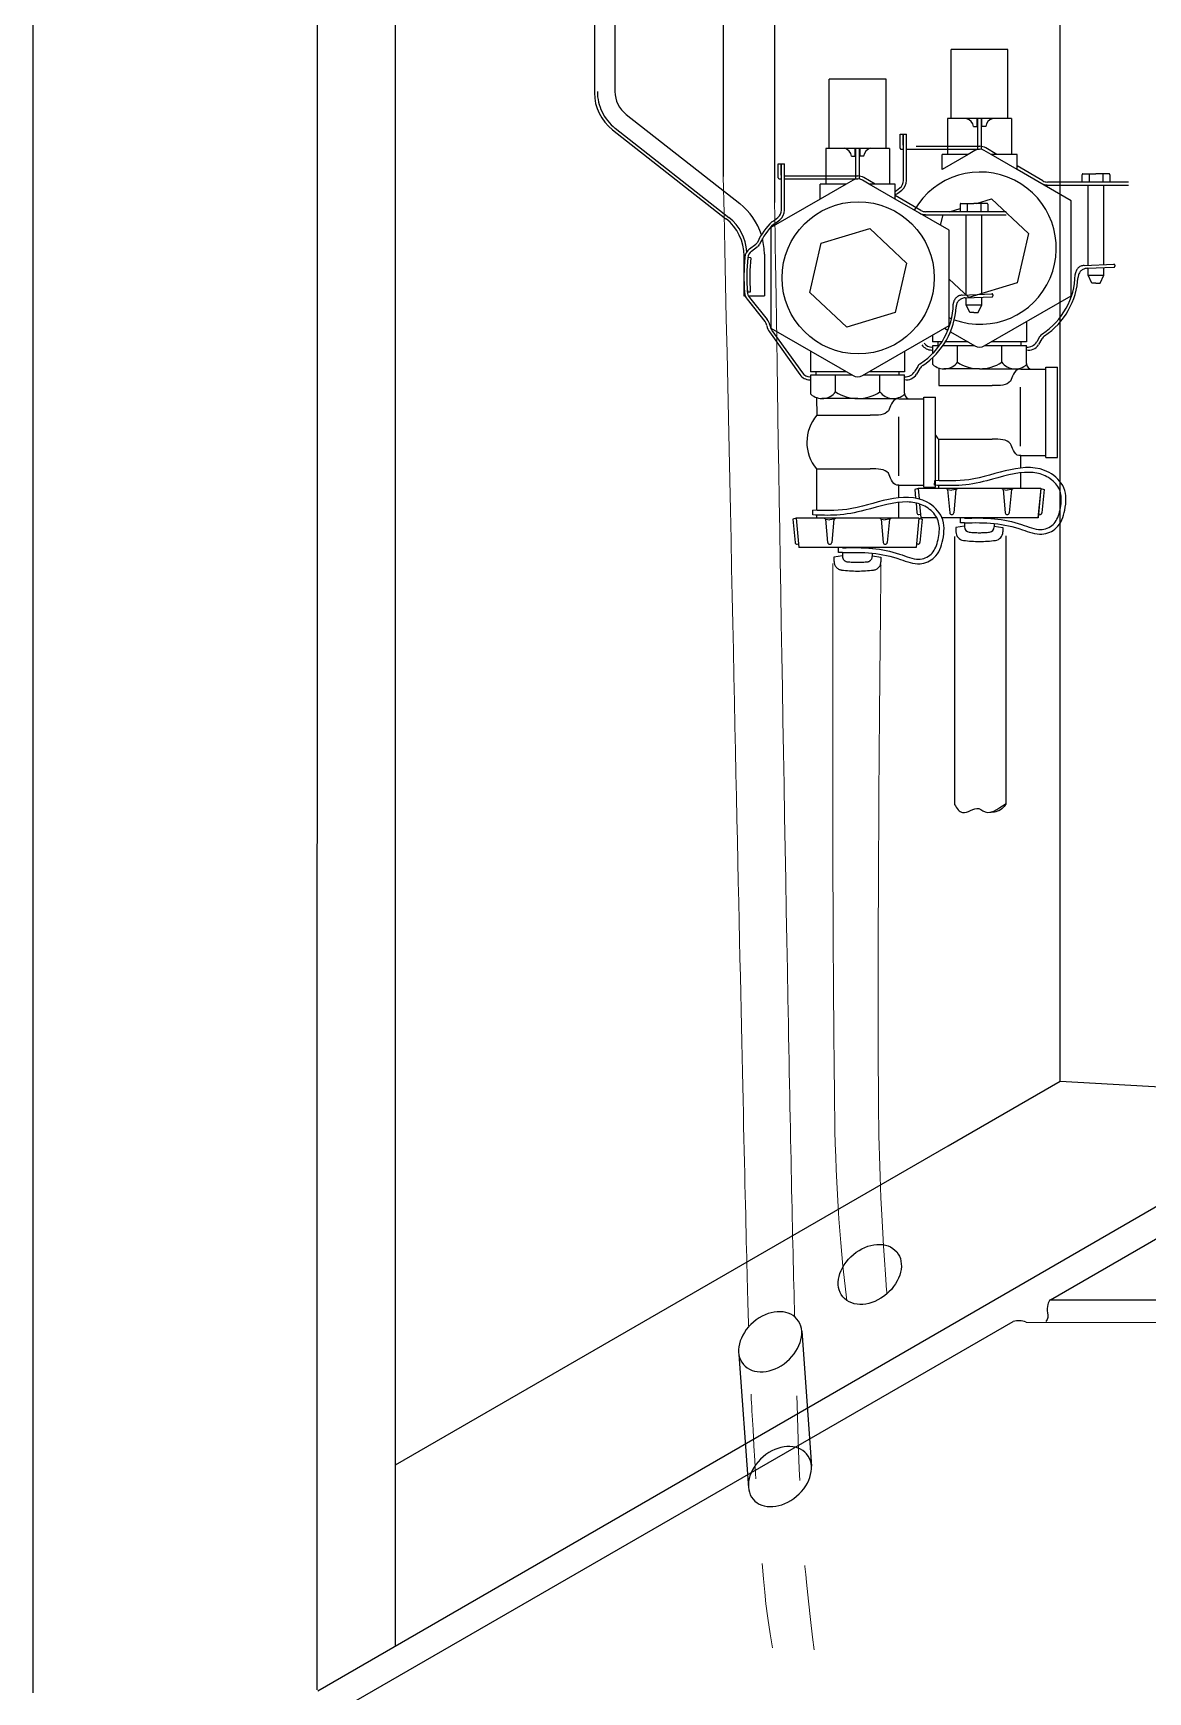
# Paper-space layout 'WB-R INST' of a CAD drawing. Header units: inches. Extents: x 0.2 to 34.4, y 0.5 to 23.
# Drawn here: x 13.232 to 14.545, y 17.149 to 19.103 of the extents above; entities that cross this region are included whole.
import ezdxf

# ---------------------------------------------------------------- set-up
doc = ezdxf.new("R2010")
doc.units = ezdxf.units.IN
doc.header["$MEASUREMENT"] = 0
doc.linetypes.add('CENTER', pattern=[2, 1.25, -0.25, 0.25, -0.25])
doc.linetypes.add('DASHED', pattern=[0.75, 0.5, -0.25])
for name, color, linetype in [('D_OBJECTS', 4, 'Continuous'), ('D_PEX TUBING', 6, 'Continuous'), ('S_PANEL DETAIL', 7, 'Continuous')]:
    doc.layers.add(name, color=color, linetype=linetype)
doc.layers.add('T_Tube Text', color=7, linetype='Continuous', lineweight=13)

# ---------------------------------------------------------------- blocks, each defined once
blk = doc.blocks.new('WB-R Bury Point Detail')
at = {"layer": 'D_OBJECTS', "color": 142}
for p, q in [((61.16, 488.62), (61.16, 446.92)), ((63.4, 487.01), (63.4, 447.07))]:
    blk.add_line(p, q, dxfattribs=at)
at = {"layer": 'D_OBJECTS', "color": 142, "linetype": 'DASHED'}
for p, q in [((61.48, 463.98), (61.48, 447.07)), ((114.34, 437.97), (114.34, 437.18)), ((114.45, 438.07), (115.87, 438.07)), ((115.13, 438.07), (115.13, 437.18)), ((117.29, 438.07), (115.87, 438.07)), ((116.6, 438.07), (116.6, 437.18)), ((117.39, 437.97), (117.39, 437.18)), ((119.4, 437.18), (110.58, 437.18)), ((110.58, 436.86), (119.4, 436.86)), ((115.01, 428.11), (115.01, 436.86)), ((116.73, 428.18), (116.73, 436.86)), ((101.04, 434.74), (101.04, 433.94)), ((101.14, 434.84), (102.56, 434.84)), ((101.83, 434.84), (101.83, 433.94)), ((103.99, 434.84), (102.56, 434.84)), ((103.3, 434.84), (103.3, 433.94)), ((104.09, 434.74), (104.09, 433.94)), ((101.71, 424.87), (101.71, 433.62)), ((103.42, 424.95), (103.42, 433.62)), ((114.58, 428.09), (117.82, 428.22)), ((114.89, 427.78), (117.83, 427.91)), ((115.01, 427.01), (115.01, 427.81)), ((115.01, 427.1), (115.01, 427.79)), ((115.01, 427.01), (116.73, 427.01)), ((115.43, 426.17), (115.01, 427.01)), ((116.31, 426.17), (116.73, 427.01)), ((116.73, 427.01), (116.73, 427.88)), ((116.73, 427.17), (116.73, 427.86)), ((117.92, 428.13), (117.93, 428.01)), ((115.87, 426.17), (115.43, 426.17)), ((115.87, 426.17), (116.31, 426.17)), ((101.28, 424.86), (104.51, 424.99)), ((101.59, 424.55), (104.53, 424.67)), ((101.71, 423.78), (101.71, 424.57)), ((101.71, 423.87), (101.71, 424.55)), ((101.71, 423.78), (103.42, 423.78)), ((102.12, 422.94), (101.71, 423.78)), ((103.01, 422.94), (103.42, 423.78)), ((103.42, 423.78), (103.42, 424.64)), ((103.42, 423.94), (103.42, 424.63)), ((104.62, 424.89), (104.62, 424.78)), ((102.56, 422.94), (102.12, 422.94)), ((102.56, 422.94), (103.01, 422.94))]:
    blk.add_line(p, q, dxfattribs=at)
at = {"layer": 'D_OBJECTS', "color": 5, "ltscale": 12}
for p, q in [((106.27, 451.63), (100.07, 451.63)), ((100.07, 444.1), (100.07, 451.63)), ((106.27, 444.1), (106.27, 451.63)), ((106.27, 444.1), (106.27, 451.63)), ((92.97, 448.39), (86.77, 448.39)), ((86.77, 440.86), (86.77, 448.39)), ((92.97, 440.86), (92.97, 448.39)), ((92.97, 440.86), (92.97, 448.39)), ((106.65, 444.1), (99.69, 444.1)), ((99.69, 444.1), (99.69, 440.2)), ((106.27, 444.1), (100.07, 444.1)), ((102.51, 443.25), (102.91, 443.25)), ((102.91, 443.25), (102.91, 444.1)), ((102.98, 440.73), (102.98, 444.1)), ((103.37, 440.73), (103.37, 444.1)), ((103.43, 443.25), (103.43, 444.1)), ((103.84, 443.25), (103.43, 443.25)), ((106.65, 444.1), (106.65, 440.2)), ((93.35, 440.86), (86.39, 440.86)), ((86.39, 440.86), (86.39, 436.97)), ((92.97, 440.86), (86.77, 440.86)), ((89.2, 440.02), (89.61, 440.02)), ((89.61, 440.02), (89.61, 440.86)), ((89.67, 437.5), (89.67, 440.86)), ((90.07, 437.5), (90.07, 440.86)), ((90.13, 440.02), (90.13, 440.86)), ((90.53, 440.02), (90.13, 440.02)), ((93.35, 440.86), (93.34, 436.97)), ((101.93, 440.2), (99.08, 440.2)), ((101.93, 440.2), (99.08, 438.56)), ((99.08, 438.56), (99.08, 440.2)), ((107.26, 438.57), (104.43, 440.2)), ((107.26, 440.2), (104.43, 440.2)), ((107.26, 438.57), (107.26, 440.2)), ((88.63, 436.97), (85.78, 436.97)), ((88.63, 436.97), (85.78, 435.32)), ((85.78, 435.32), (85.78, 436.97)), ((93.95, 435.33), (91.13, 436.97)), ((93.95, 436.97), (91.13, 436.97)), ((93.95, 435.33), (93.95, 436.97)), ((108.28, 421.96), (108.28, 419.74)), ((98.05, 420.5), (98.05, 419.74)), ((99.05, 419.74), (98.05, 419.74)), ((98.67, 419.37), (98.67, 419.74)), ((101.93, 419.74), (99.43, 419.74)), ((108.28, 419.74), (104.43, 419.74)), ((107.7, 419.37), (107.7, 419.74)), ((84.74, 418.75), (84.74, 416.5)), ((94.98, 418.73), (94.98, 416.5)), ((98.08, 419.37), (98.8, 419.37)), ((98.08, 418.51), (98.08, 419.37)), ((98.08, 417.27), (98.08, 418.06)), ((99.19, 419.37), (102.56, 419.37)), ((100.76, 417.54), (100.76, 419.37)), ((103.8, 419.37), (108.29, 419.37)), ((105.6, 417.54), (105.6, 419.37)), ((108.29, 417.39), (108.29, 419.37)), ((88.63, 416.5), (84.74, 416.5)), ((84.77, 416.14), (89.26, 416.14)), ((84.77, 414.04), (84.77, 416.14)), ((85.36, 416.14), (85.36, 416.5)), ((87.46, 414.3), (87.46, 416.14)), ((90.5, 416.14), (94.99, 416.14)), ((94.98, 416.5), (91.13, 416.5)), ((92.3, 414.3), (92.3, 416.14)), ((94.4, 416.14), (94.4, 416.5)), ((94.99, 414.16), (94.99, 416.14)), ((98.71, 416.91), (98.71, 414.98)), ((103.18, 416.82), (99.28, 416.82)), ((103.18, 416.82), (107.09, 416.82)), ((85.4, 413.68), (85.41, 411.75)), ((89.88, 413.58), (85.98, 413.58)), ((89.88, 413.58), (93.78, 413.58))]:
    blk.add_line(p, q, dxfattribs=at)
at = {"layer": 'D_OBJECTS', "color": 142, "ltscale": 12}
for p, q in [((64.63, 444.56), (77.02, 434.84)), ((63.12, 442.89), (75.51, 433.17)), ((63.44, 443.05), (75.83, 433.33)), ((94.5, 442.41), (94.82, 442.41)), ((94.5, 440.87), (94.5, 442.41)), ((94.82, 441.19), (94.82, 442.41)), ((94.88, 442.41), (95.2, 442.41)), ((94.88, 437.36), (94.88, 442.41)), ((95.2, 437.35), (95.2, 442.41)), ((94.6, 440.76), (94.88, 440.76)), ((94.88, 437.36), (94.88, 440.86)), ((95.2, 437.35), (95.2, 440.86)), ((95.2, 440.76), (103.18, 440.76)), ((96.26, 441.08), (103.19, 441.08)), ((105.07, 440.2), (103.85, 440.91)), ((81.2, 439.18), (81.52, 439.18)), ((81.2, 437.63), (81.2, 439.18)), ((81.52, 437.95), (81.52, 439.18)), ((81.58, 439.18), (81.9, 439.18)), ((81.58, 434.13), (81.58, 439.18)), ((81.9, 434.12), (81.9, 439.18)), ((81.9, 437.85), (89.88, 437.85)), ((110.07, 437.31), (107.26, 438.94)), ((81.3, 437.53), (81.58, 437.53)), ((81.9, 437.53), (89.88, 437.53)), ((91.77, 436.97), (90.55, 437.67)), ((94.1, 436.25), (94.48, 436.55)), ((94.26, 435.97), (94.68, 436.3)), ((96.77, 434.08), (93.95, 435.7)), ((80.79, 433.02), (81.18, 433.32)), ((80.95, 432.74), (81.38, 433.07)), ((106.09, 433.94), (97.28, 433.94)), ((97.28, 433.62), (106.09, 433.62)), ((77.47, 429.15), (77.47, 424.76)), ((78.21, 428.92), (77.89, 428.96)), ((78.08, 429.89), (78.75, 430.41)), ((78.28, 429.64), (78.95, 430.16)), ((79.71, 429.3), (79.71, 424.76)), ((78.16, 425.18), (77.84, 425.16)), ((77.47, 424.76), (77.61, 424.76)), ((77.82, 424.4), (79.75, 421.99)), ((77.82, 424.4), (78.42, 423.67)), ((77.96, 424.76), (79.71, 424.76)), ((78.07, 424.6), (80, 422.2)), ((80.29, 421.56), (80.29, 421.58)), ((80.26, 420.83), (83.58, 416.18)), ((80.52, 421.01), (83.84, 416.37)), ((109.72, 420.3), (109.4, 419.77)), ((109.96, 420.07), (109.59, 419.45)), ((97.97, 419.17), (98.08, 419.17)), ((97.97, 418.86), (98.08, 418.86)), ((96.42, 417.07), (96.1, 416.54)), ((96.65, 416.84), (96.28, 416.22)), ((107.66, 416.78), (110.39, 416.78)), ((108.9, 416.78), (110.39, 416.78)), ((110.39, 416.98), (111.67, 416.98)), ((110.39, 407.15), (110.39, 416.98)), ((111.67, 407.15), (111.67, 416.98)), ((84.66, 415.62), (84.77, 415.62)), ((84.67, 415.94), (84.77, 415.94)), ((98.71, 414.98), (104.56, 414.98)), ((107.65, 408.36), (107.65, 414.82)), ((94.36, 413.54), (97.08, 413.54)), ((95.6, 413.54), (97.08, 413.54)), ((97.08, 413.74), (98.36, 413.74)), ((97.08, 403.92), (97.08, 413.74)), ((98.36, 403.92), (98.36, 413.74)), ((85.41, 411.75), (91.25, 411.75)), ((94.35, 405.13), (94.35, 411.58)), ((98.68, 409.14), (104.56, 409.14)), ((98.68, 409.14), (98.68, 404.61)), ((107.64, 407.35), (107.64, 405.99)), ((107.66, 407.35), (110.39, 407.35)), ((110.39, 407.15), (111.67, 407.15)), ((85.38, 405.91), (91.25, 405.91)), ((85.38, 405.91), (85.38, 401.37)), ((107.64, 405.47), (107.63, 403.75)), ((94.33, 404.12), (94.33, 402.75)), ((94.36, 404.12), (97.08, 404.12)), ((96.48, 403.75), (96.11, 403.65)), ((96.11, 403.65), (96.2, 402.71)), ((109.85, 403.75), (96.48, 403.75)), ((96.48, 403.75), (96.58, 402.62)), ((97.08, 403.92), (98.36, 403.92)), ((98.27, 404.11), (98.29, 404.62)), ((98.68, 404.1), (98.68, 403.75)), ((99.67, 403.65), (99.52, 403.75)), ((99.67, 403.65), (99.91, 401.1)), ((99.67, 403.65), (100.13, 403.57)), ((100.59, 403.65), (100.13, 403.57)), ((100.59, 403.65), (100.35, 401.1)), ((100.59, 403.65), (100.74, 403.75)), ((105.73, 403.65), (105.58, 403.75)), ((105.73, 403.65), (105.96, 401.1)), ((105.73, 403.65), (106.18, 403.57)), ((106.64, 403.65), (106.18, 403.57)), ((106.64, 403.65), (106.41, 401.1)), ((106.64, 403.65), (106.79, 403.75)), ((109.84, 403.75), (109.54, 400.55)), ((109.85, 403.75), (109.55, 400.55)), ((109.84, 403.75), (110.21, 403.65)), ((110.21, 403.65), (109.97, 401.1)), ((94.33, 402.24), (94.33, 400.52)), ((96.24, 402.18), (96.34, 401.11)), ((96.63, 402.07), (96.77, 400.56)), ((83.17, 400.52), (82.8, 400.42)), ((82.8, 400.42), (83.04, 397.87)), ((96.54, 400.52), (83.17, 400.52)), ((83.17, 400.52), (83.47, 397.32)), ((84.97, 400.88), (84.98, 401.39)), ((85.38, 400.86), (85.38, 400.52)), ((86.37, 400.41), (86.22, 400.52)), ((86.37, 400.41), (86.6, 397.87)), ((86.37, 400.41), (86.83, 400.33)), ((87.28, 400.41), (86.83, 400.33)), ((87.28, 400.41), (87.05, 397.87)), ((87.28, 400.41), (87.44, 400.52)), ((92.42, 400.41), (92.27, 400.52)), ((92.42, 400.41), (92.66, 397.87)), ((92.42, 400.41), (92.88, 400.33)), ((93.34, 400.41), (92.88, 400.33)), ((93.34, 400.41), (93.1, 397.87)), ((93.34, 400.41), (93.49, 400.52)), ((96.54, 400.51), (96.24, 397.32)), ((96.54, 400.52), (96.25, 397.32)), ((96.53, 400.94), (96.73, 400.95)), ((96.54, 400.51), (96.9, 400.41)), ((96.9, 400.41), (96.67, 397.87)), ((98.52, 400.55), (96.76, 400.55)), ((109.55, 400.55), (99.09, 400.55)), ((101.1, 400.02), (101.1, 400.55)), ((101.53, 400.02), (101.1, 400.02)), ((101.53, 400.56), (101.53, 400.53)), ((101.53, 400.02), (101.53, 399.58)), ((104.78, 399.95), (104.77, 399.58)), ((104.78, 400.56), (104.78, 400.46)), ((109.79, 400.93), (109.58, 400.95)), ((101.53, 399.65), (100.6, 399.52)), ((100.6, 399.52), (100.6, 399.02)), ((104.78, 399.65), (105.71, 399.52)), ((105.71, 399.52), (105.71, 399.02)), ((83.23, 397.7), (83.43, 397.72)), ((96.25, 397.32), (83.46, 397.32)), ((88.23, 396.41), (87.29, 396.29)), ((87.29, 396.29), (87.29, 395.79)), ((87.8, 396.78), (87.8, 397.32)), ((88.23, 396.78), (87.8, 396.78)), ((88.23, 397.32), (88.23, 397.3)), ((88.23, 396.78), (88.23, 396.35)), ((91.47, 397.32), (91.47, 397.23)), ((91.47, 396.71), (91.47, 396.35)), ((91.48, 396.41), (92.41, 396.29)), ((92.41, 396.29), (92.41, 395.78)), ((96.48, 397.7), (96.28, 397.72))]:
    blk.add_line(p, q, dxfattribs=at)
at = {"layer": 'D_OBJECTS', "color": 5, "ltscale": 12}
for points in [[(102.67, 440.63), (101.93, 440.2)], [(104.43, 440.2), (103.69, 440.63)], [(103.69, 419.31), (113.18, 424.79), (113.18, 435.15), (107.26, 438.57)], [(89.37, 437.39), (88.63, 436.97)], [(91.13, 436.97), (90.39, 437.39)], [(85.78, 435.32), (80.39, 432.21), (80.39, 421.26), (89.37, 416.08)], [(90.39, 416.08), (99.87, 421.55), (99.87, 431.92), (93.95, 435.33)], [(102.85, 434.84), (104.49, 435.34), (108.51, 431.57), (107.26, 426.2), (101.99, 424.6), (99.87, 426.58)], [(99.89, 433.94), (101.04, 434.29)], [(98.92, 432.47), (99.19, 433.62)], [(99.33, 421.24), (99.72, 421.02)], [(99.99, 420.86), (102.67, 419.31)]]:
    blk.add_lwpolyline(points, dxfattribs=at)
blk.add_lwpolyline([(84.66, 425.14), (85.91, 430.5), (91.19, 432.1), (95.21, 428.34), (93.96, 422.97), (88.68, 421.37)], close=True, dxfattribs=at)
blk.add_circle((89.93, 426.74), 8.3, dxfattribs=at)
at = {"layer": 'D_OBJECTS', "color": 142}
for centre, radius in [((66.28, 446.92), 5.12), ((66.6, 447.07), 3.2)]:
    blk.add_arc(centre, radius, 180, 231.8924, dxfattribs=at)
at = {"layer": 'D_OBJECTS', "color": 142, "linetype": 'DASHED'}
for centre, radius, start, end in [((66.6, 447.07), 5.12, 180, 231.8924), ((114.45, 437.97), 0.102, 90, 180), ((117.29, 437.97), 0.102, 0, 90), ((110.58, 438.2), 1.34, 240, 270), ((101.14, 434.74), 0.102, 90, 180), ((103.99, 434.74), 0.102, 0, 90), ((114.63, 427.07), 1.02, 92.3796, 178.9218), ((114.94, 426.76), 1.02, 92.3796, 177.0544), ((117.82, 428.12), 0.102, 2.3796, 92.3796), ((117.83, 428.01), 0.102, 272.3796, 2.3796), ((101.32, 423.83), 1.02, 92.3796, 178.9218), ((101.63, 423.53), 1.02, 92.3796, 177.0544), ((104.52, 424.89), 0.102, 2.3796, 92.3796), ((104.52, 424.77), 0.102, 272.3796, 2.3796), ((103.16, 412.06), 14.07, 262.8267, 277.1351), ((103.16, 407.85), 8.91, 262.8267, 277.1351), ((88.81, 396.35), 0.584, 179.9809, 262.8267), ((90.89, 396.35), 0.584, 277.1351, 359.9809), ((88.22, 395.79), 0.921, 179.9809, 262.8267), ((89.86, 408.83), 14.07, 262.8267, 277.1351), ((89.85, 404.62), 8.91, 262.8267, 277.1351), ((91.49, 395.78), 0.921, 277.1351, 359.9809)]:
    blk.add_arc(centre, radius, start, end, dxfattribs=at)
at = {"layer": 'D_OBJECTS', "color": 5, "ltscale": 12}
for centre, radius, start, end in [((101.42, 443.05), 1.11, 10.3319, 70.4036), ((104.93, 443.05), 1.11, 109.5964, 169.6681), ((88.11, 439.82), 1.11, 10.3319, 70.4036), ((91.62, 439.82), 1.11, 109.5964, 169.6681), ((103.18, 439.74), 1.02, 60, 120), ((103.24, 429.97), 8.3, 250.0926, 149.9719), ((89.88, 436.51), 1.02, 60, 120), ((103.24, 429.97), 8.3, 246.0986, 247.8631), ((103.18, 420.2), 1.02, 240, 300), ((89.88, 416.96), 1.02, 240, 300), ((99.3, 418.67), 1.86, 228.9317, 322.2395), ((103.18, 421.25), 4.43, 236.8911, 270), ((103.18, 421.25), 4.43, 270, 303.1089), ((107.07, 418.67), 1.86, 217.7605, 311.0683), ((108.9, 417.39), 0.614, 180, 270), ((85.99, 415.44), 1.86, 228.9317, 322.2395), ((89.88, 418.01), 4.43, 236.8911, 270), ((89.88, 418.01), 4.43, 270, 303.1089), ((93.77, 415.44), 1.86, 217.7605, 311.0683), ((95.6, 414.16), 0.614, 180, 270)]:
    blk.add_arc(centre, radius, start, end, dxfattribs=at)
at = {"layer": 'D_OBJECTS', "color": 142, "ltscale": 12}
for centre, radius, start, end in [((94.6, 440.87), 0.102, 180, 270), ((103.19, 439.75), 1.33, 60, 90), ((81.62, 437.95), 0.102, 180, 245.192), ((89.88, 436.52), 1.33, 60, 90), ((81.3, 437.63), 0.102, 180, 270), ((93.63, 436.78), 1.02, 292.4308, 307.6239), ((93.86, 437.36), 1.02, 307.6239, 0), ((93.87, 437.35), 1.33, 307.6239, 0), ((110.58, 438.2), 1.02, 240, 270), ((72.67, 429.3), 7.03, 17.5294, 51.8924), ((72.36, 429.15), 5.12, 0, 51.8924), ((72.67, 429.3), 5.12, 2.9926, 51.8924), ((85.77, 427.47), 7.52, 133.8736, 155.4129), ((85.7, 427.5), 7.13, 134.306, 156.2266), ((80.17, 433.83), 1.02, 292.9209, 307.6239), ((80.33, 433.55), 1.02, 292.4308, 307.6239), ((80.55, 434.13), 1.02, 307.6239, 0), ((80.57, 434.12), 1.33, 307.6239, 0), ((97.28, 434.97), 1.34, 240, 270), ((97.28, 434.97), 1.02, 240, 270), ((78.13, 431.22), 1.02, 307.6239, 322.3269), ((72.67, 429.3), 7.03, 0, 14.1112), ((102.36, 426.74), 24.89, 174.878, 183.6295), ((78.89, 428.84), 1.33, 127.6239, 174.878), ((102.68, 426.74), 24.89, 174.878, 183.6295), ((102.36, 426.74), 24.57, 174.8916, 183.6194), ((78.91, 428.83), 1.02, 127.6239, 174.8916), ((102.68, 426.74), 24.57, 174.8916, 183.6194), ((78.36, 430.99), 1.02, 307.6239, 322.8169), ((105.7, 427.24), 7.9, 303.2795, 358.9218), ((78.85, 425.24), 1.33, 183.6295, 219.5109), ((78.86, 425.25), 1.02, 183.6194, 219.5109), ((105.7, 427.24), 8.22, 303.7362, 357.0544), ((92.4, 424), 7.9, 303.2795, 358.9218), ((92.4, 424), 8.22, 303.7362, 357.0544), ((78.98, 421.35), 1.01, 10, 39.5109), ((81.6, 421.79), 1.65, 190, 215.56), ((78.98, 421.35), 1.33, 10, 39.5109), ((81.6, 421.79), 1.33, 190, 215.56), ((108.35, 420.4), 1.23, 267.1351, 329.0362), ((110.6, 419.77), 1.02, 123.2795, 149.0362), ((110.84, 419.55), 1.02, 123.7362, 149.0362), ((97.97, 420.19), 1.33, 215.56, 270), ((97.97, 420.2), 1.02, 215.56, 270), ((108.53, 420.08), 1.23, 258.6135, 329.0362), ((84.66, 416.95), 1.33, 215.56, 270), ((84.67, 416.96), 1.02, 215.56, 270), ((95.05, 417.17), 1.23, 267.1351, 329.0362), ((95.23, 416.85), 1.23, 258.6135, 329.0362), ((97.3, 416.54), 1.02, 123.2795, 149.0362), ((97.53, 416.31), 1.02, 123.7362, 149.0362), ((88.85, 408.81), 4.52, 139.5314, 219.9483), ((102.15, 412.05), 4.52, 213.108, 219.9483), ((96.53, 401.12), 0.188, 185.2457, 280.4913), ((100.1, 401.12), 0.188, 185.2457, 280.4913), ((100.16, 401.12), 0.188, 259.4323, 354.678), ((106.15, 401.12), 0.188, 185.2838, 280.5295), ((106.22, 401.12), 0.188, 259.4705, 354.7162), ((109.79, 401.12), 0.188, 259.4705, 354.7162), ((101.52, 399.02), 0.921, 179.9809, 262.8267), ((102.12, 399.58), 0.584, 179.9809, 262.8267), ((104.19, 399.58), 0.584, 277.1351, 359.9809), ((104.79, 399.02), 0.921, 277.1351, 359.9809), ((83.23, 397.89), 0.188, 185.2457, 280.4913), ((86.79, 397.89), 0.188, 185.2457, 280.4913), ((86.86, 397.89), 0.188, 259.4323, 354.678), ((92.85, 397.88), 0.188, 185.2838, 280.5295), ((92.91, 397.88), 0.188, 259.4705, 354.7162), ((96.48, 397.88), 0.188, 259.4705, 354.7162)]:
    blk.add_arc(centre, radius, start, end, dxfattribs=at)
at = {"layer": 'D_OBJECTS', "ltscale": 12}
for centre, radius, start, end in [((93.47, 437.06), 1.02, 298.1864, 307.6239), ((99.01, 430.73), 7.13, 134.306, 135.0869)]:
    blk.add_arc(centre, radius, start, end, dxfattribs=at)
at = {"layer": 'D_OBJECTS', "color": 142, "ltscale": 12}
for points in [[(107.66, 416.78), (107.47, 416.78), (106.87, 416.22), (106.53, 415.48), (104.56, 414.98)], [(94.36, 413.54), (94.16, 413.54), (93.56, 412.98), (93.22, 412.24), (91.25, 411.75)], [(107.66, 407.35), (107.47, 407.35), (106.87, 407.91), (106.53, 408.65), (104.56, 409.14)], [(94.36, 404.12), (94.16, 404.12), (93.56, 404.68), (93.22, 405.42), (91.25, 405.91)], [(101.53, 400.02), (104.78, 399.95), (107.84, 399.27), (109.98, 398.78), (111.54, 399.46), (112.46, 401.41), (112.37, 403.84), (110.76, 405.5), (101.99, 404.72), (98.29, 404.62)], [(88.23, 396.78), (91.47, 396.71), (94.53, 396.03), (96.68, 395.55), (98.23, 396.23), (99.16, 398.17), (99.06, 400.61), (97.46, 402.26), (88.69, 401.48), (84.98, 401.39)]]:
    blk.add_spline(points, degree=3, dxfattribs=at)
for points in [[(101.52, 400.53), (102.6, 400.55), (103.7, 400.57), (105.79, 400.36), (106.77, 400.15), (108.51, 399.59), (109.22, 399.28), (110.31, 399.29), (110.84, 399.51), (111.53, 400.15), (111.75, 400.64), (112.04, 401.78), (112.12, 402.4), (112.02, 403.44), (111.83, 403.88), (111.12, 404.69), (110.63, 405.02), (109.67, 405.42), (109.15, 405.51), (107.21, 405.55), (105.6, 405.04), (102.94, 404.35), (101.9, 404.15), (100, 404.05), (99.13, 404.08), (98.27, 404.11)], [(88.22, 397.3), (89.3, 397.32), (90.4, 397.34), (92.49, 397.13), (93.47, 396.92), (95.2, 396.36), (95.92, 396.05), (97.01, 396.06), (97.53, 396.27), (98.22, 396.92), (98.44, 397.4), (98.74, 398.55), (98.82, 399.16), (98.72, 400.21), (98.53, 400.65), (97.82, 401.46), (97.33, 401.79), (96.36, 402.19), (95.85, 402.28), (93.91, 402.32), (92.3, 401.81), (89.64, 401.12), (88.59, 400.92), (86.69, 400.81), (85.82, 400.84), (84.97, 400.88)]]:
    blk.add_open_spline(points, degree=3, knots=[0, 0, 0, 0, 0.314384, 0.314384, 0.597419, 0.597419, 0.823739, 0.823739, 1.003896, 1.003896, 1.184054, 1.184054, 1.364211, 1.364211, 1.544368, 1.544368, 1.724525, 1.724525, 1.904682, 1.904682, 2.365575, 2.365575, 2.647683, 2.647683, 2.901259, 2.901259, 2.901259, 2.901259], dxfattribs=at)
at = {"layer": 'D_PEX TUBING', "ltscale": 12}
for p, q in [((75.22, 482), (75.22, 437.79)), ((80.8, 482.05), (80.8, 434.94)), ((100.43, 398.53), (100.43, 369.31)), ((106.02, 398.59), (106.02, 369.31))]:
    blk.add_line(p, q, dxfattribs=at)
blk.add_spline([(100.43, 369.31), (101.32, 368.41), (103.08, 368.86), (104.05, 368.41), (106.02, 369.31), (105.6, 368.83), (104.28, 368.42)], degree=3, dxfattribs=at)
at = {"layer": 'S_PANEL DETAIL', "color": 17}
for p, q in [((111.98, 339.14), (111.98, 603.59)), ((39.48, 277.55), (39.48, 579.18)), ((-0.06, 272.42), (-0.06, 574.27)), ((30.9, 272.74), (30.98, 574.27)), ((30.98, 272.63), (212.52, 377.53)), ((99.75, 332.08), (111.98, 339.14)), ((111.98, 339.14), (143.01, 337.32)), ((39.48, 297.29), (99.75, 332.08))]:
    blk.add_line(p, q, dxfattribs=at)
at = {"layer": 'S_PANEL DETAIL', "color": 112}
for p, q in [((110.92, 315.29), (158.69, 342.87)), ((34.24, 271.03), (106.84, 312.92))]:
    blk.add_line(p, q, dxfattribs=at)
for points in [[(110.92, 315.29, 0.216026), (110.61, 314.77, 0.105962), (110.57, 313.85, -0.112678)], [(108.24, 312.85, 0.138366), (106.84, 312.92, -0.621566)], [(110.57, 313.85, -0.28738), (110.39, 312.92, -0.28738)]]:
    blk.add_lwpolyline(points, format="xyb", dxfattribs=at)
for points in [[(110.92, 315.29), (391.69, 315.27)], [(108.24, 312.85), (389.8, 312.61)]]:
    blk.add_lwpolyline(points, dxfattribs=at)
at = {"layer": 'S_PANEL DETAIL', "color": 17}
for points in [[(83.78, 311.86), (84.83, 297.15)], [(76.91, 309.31), (77.97, 294.78)]]:
    blk.add_lwpolyline(points, dxfattribs=at)
at = {"layer": 'S_PANEL DETAIL', "color": 17, "extrusion": (0, 0, -1)}
for centre, start_param, end_param in [((91.2, 318.05), 2.953613, 9.226543), ((80.33, 310.7), -1.570796, 4.712389), ((81.39, 296), -1.570796, 4.712389)]:
    blk.add_ellipse(centre, major_axis=(2.92, 2.47), ratio=0.737876, start_param=start_param, end_param=end_param, dxfattribs=at)
at = {"layer": 'T_Tube Text', "color": 6}
blk.add_open_spline([(77.97, 312.43), (77.64, 323.63), (77.05, 351.33), (75.22, 437.79)], degree=3, dxfattribs=at)
for points, knots in [([(82.99, 313.53), (82.78, 321.98), (82.02, 357.4), (80.85, 431.52), (80.81, 435)], [8.5429183, 8.5429183, 8.5429183, 8.5429183, 8.6869112, 8.9999188, 8.9999188, 8.9999188, 8.9999188]), ([(88.69, 315.22), (87.85, 321.78), (87.43, 328.77), (87.16, 356.71), (87.16, 356.71), (87.18, 395.59)], [8.6363059, 8.6363059, 8.6363059, 8.6363059, 8.7381446, 8.7381446, 8.9999188, 8.9999188, 8.9999188, 8.9999188]), ([(93.07, 315.93), (93.06, 316), (92.34, 325.55), (91.82, 344.68), (92.42, 395.42), (92.42, 395.42)], [8.6855263, 8.6855263, 8.6855263, 8.6855263, 8.6869112, 8.7624778, 8.9999188, 8.9999188, 8.9999188, 8.9999188])]:
    blk.add_open_spline(points, degree=3, knots=knots, dxfattribs=at)
at = {"layer": 'T_Tube Text', "color": 223, "linetype": 'CENTER', "ltscale": 3}
for points, knots in [([(89.29, 259.11), (86.95, 265.14), (84.78, 276.4), (83.49, 293.76), (83, 313.43)], [7.344206, 7.344206, 7.344206, 7.344206, 8.206097, 8.54236, 8.54236, 8.54236, 8.54236]), ([(83.91, 259.11), (83.91, 259.11), (80.29, 277.18), (79.01, 291.59), (79.01, 291.59), (78.21, 305.53), (78.12, 307.13), (77.97, 312.33)], [8.0154022, 8.0154022, 8.0154022, 8.0154022, 8.3276915, 8.3276915, 8.7381446, 8.7381446, 8.8214572, 8.8214572, 8.8214572, 8.8214572])]:
    blk.add_open_spline(points, degree=3, knots=knots, dxfattribs=at)

psp = doc.layouts.new('WB-R INST')

# ---------------------------------------------------------------- block references
at = {"layer": 'S_PANEL DETAIL', "color": 3, "xscale": 0.0108, "yscale": 0.0108, "zscale": 0.0108}
psp.add_blockref('WB-R Bury Point Detail', (13.2325, 14.2056), dxfattribs=at)

doc.saveas('drawing.dxf')
